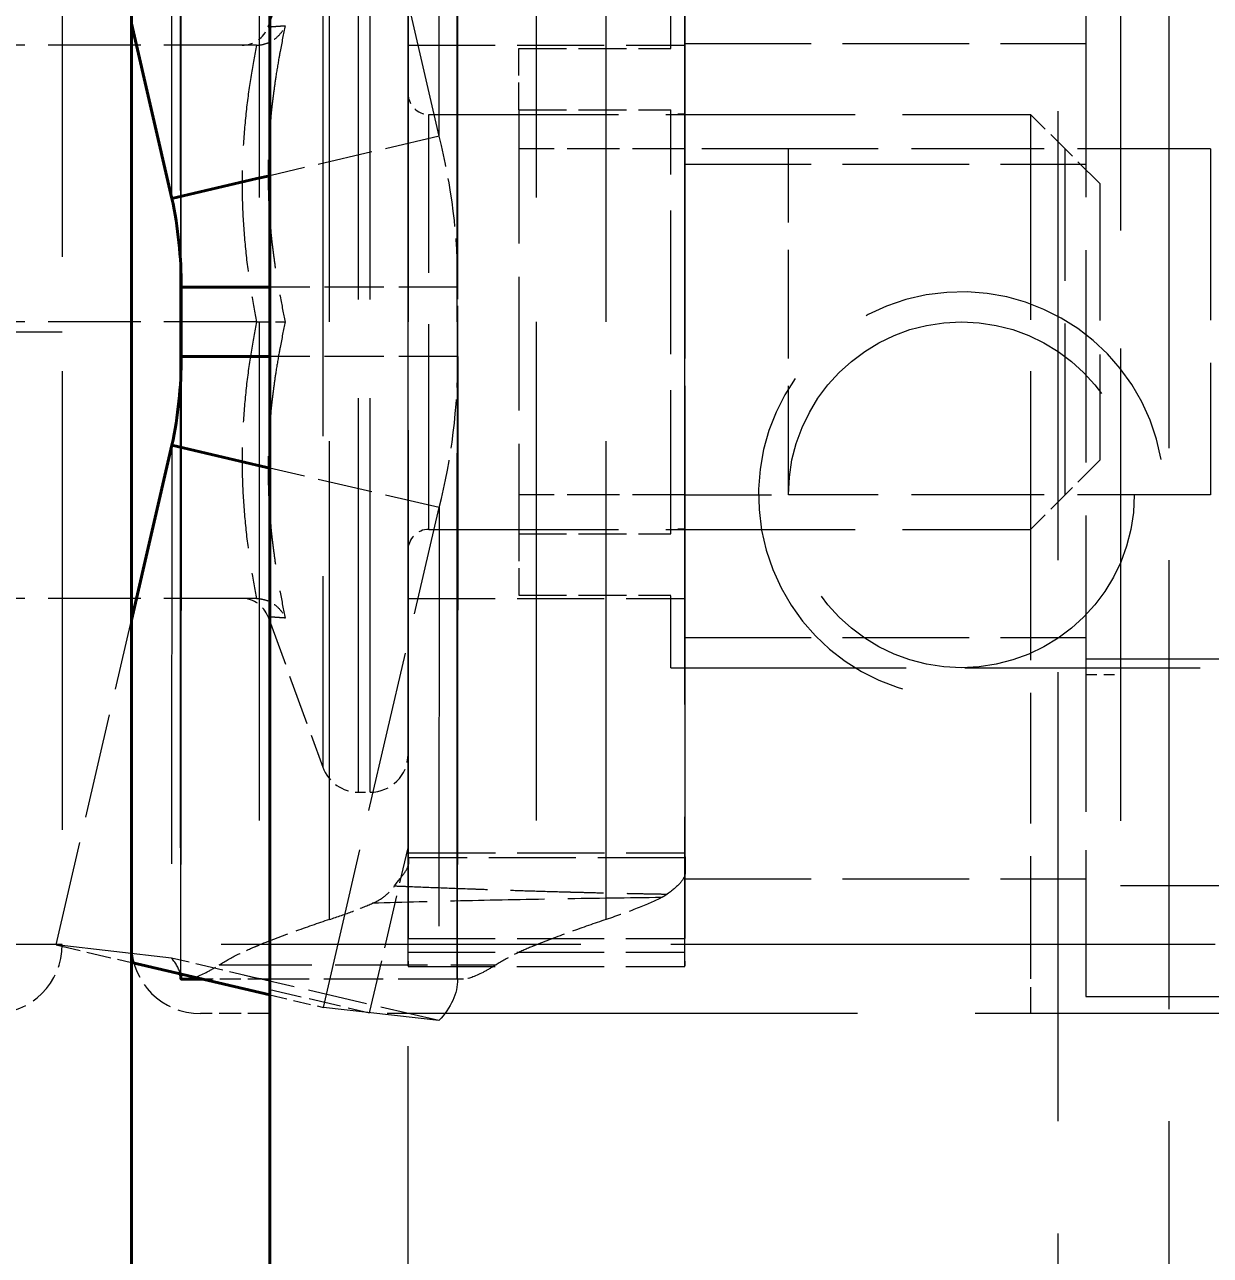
# Model space of a CAD drawing. Header units: millimetres. Extents: x 0 to 2523, y 0 to 1782.
# Drawn here: x 459.06 to 476.21, y 1041.48 to 1059.27 of the extents above; entities that cross this region are included whole.
import ezdxf

# ---------------------------------------------------------------- set-up
doc = ezdxf.new("R2010")
doc.units = ezdxf.units.MM
doc.header["$LTSCALE"] = 3
doc.linetypes.add('DASHED', pattern=[0.2067, 0.1654, -0.0413])
for name, color, linetype, lineweight in [('가려진 것(ISO)', 2, 'DASHED', 18), ('가려진 좁은 것(ISO)', 2, 'DASHED', 18), ('가시적인 것(ISO)', 3, 'Continuous', 40), ('가시적인 좁은 것(ISO)', 3, 'Continuous', 35), ('치수(ISO)', 2, 'Continuous', 25)]:
    doc.layers.add(name, color=color, linetype=linetype, lineweight=lineweight)
doc.styles.add('치수 텍스트_PSTEK_POSCO', font='isocp.shx')
doc.dimstyles.new('치수_PSTEK_POSCO', dxfattribs={"dimscale": 3, "dimtxt": 2.5, "dimasz": 1.5, "dimexe": 1, "dimexo": 1.5, "dimgap": 1, "dimtad": 1, "dimrnd": 1e-08, "dimdsep": 46, "dimtxsty": '치수 텍스트_PSTEK_POSCO', "dimcen": 0.09, "dimdle": 10, "dimclrd": 7, "dimclre": 7, "dimclrt": 2, "dimadec": 1, "dimazin": 2, "dimtfac": 1, "dimtmove": 0, "dimatfit": 3, "dimfxl": 0, "dimtolj": 1, "dimlwd": -1, "dimlwe": -1, "dimarcsym": 0})

# ---------------------------------------------------------------- blocks, each defined once
blk = doc.blocks.new('*D110')
at = {"layer": 'Defpoints', "color": 0}
for p in [(267.606, 1247.048), (267.606, 1184.973), (515.606, 1001.973)]:
    blk.add_point(p, dxfattribs=at)
at = {"layer": '치수(ISO)', "color": 7}
for p, q in [((267.606, 1189.473), (267.606, 1250.048)), ((515.606, 1006.473), (515.606, 1250.048)), ((511.106, 1247.048), (272.106, 1247.048))]:
    blk.add_line(p, q, dxfattribs=at)
for points in [[(272.106, 1247.798), (272.106, 1246.298), (267.606, 1247.048)], [(511.106, 1247.798), (511.106, 1246.298), (515.606, 1247.048)]]:
    blk.add_solid(points, dxfattribs=at)
at = {"layer": '치수(ISO)', "color": 2, "insert": (384.385, 1253.799), "char_height": 7.5, "attachment_point": 4, "style": '치수 텍스트_PSTEK_POSCO'}
blk.add_mtext('\\A1;248', dxfattribs=at)

msp = doc.modelspace()

# ---------------------------------------------------------------- linework, layer by layer
at = {"layer": '가려진 것(ISO)', "ltscale": 12.982798}
msp.add_line((464.6056, 546.9732), (464.6056, 1182.9732), dxfattribs=at)
at = {"layer": '가려진 것(ISO)', "ltscale": 13.080328}
for p, q in [((474.0056, 572.9732), (474.0056, 1156.9732)), ((475.6056, 1156.9732), (475.6056, 572.9732))]:
    msp.add_line(p, q, dxfattribs=at)
at = {"layer": '가려진 것(ISO)', "ltscale": 13.3619}
msp.add_line((459.6056, 1103.9732), (459.6056, 1045.9732), dxfattribs=at)
at = {"layer": '가려진 것(ISO)', "ltscale": 4.708343}
for p, q in [((465.0553, 1057.6585), (463.3823, 1064.8826)), ((463.3823, 1045.0637), (465.0553, 1052.2878))]:
    msp.add_line(p, q, dxfattribs=at)
at = {"layer": '가려진 것(ISO)', "ltscale": 15.320109}
for p, q in [((461.3133, 1064.4732), (461.3133, 1045.4732)), ((465.3139, 1064.4732), (465.3139, 1045.4732))]:
    msp.add_line(p, q, dxfattribs=at)
at = {"layer": '가려진 것(ISO)', "ltscale": 14.79346}
for p, q in [((461.3277, 1055.4775), (461.3209, 1064.4722)), ((465.3277, 1055.4805), (465.3209, 1064.4753)), ((461.3209, 1045.4742), (461.3277, 1054.4689)), ((465.3209, 1045.4711), (465.3277, 1054.4659))]:
    msp.add_line(p, q, dxfattribs=at)
at = {"layer": '가려진 것(ISO)', "ltscale": 6.327119}
msp.add_line((468.6056, 1063.9732), (468.6056, 1058.9969), dxfattribs=at)
at = {"layer": '가려진 것(ISO)', "ltscale": 13.763361}
msp.add_line((474.9056, 1063.1232), (474.9056, 1046.8232), dxfattribs=at)
at = {"layer": '가려진 것(ISO)', "ltscale": 12.853812}
msp.add_line((468.6107, 1047.0025), (468.6107, 1062.9438), dxfattribs=at)
at = {"layer": '가려진 것(ISO)', "ltscale": 12.64015}
msp.add_line((464.6101, 1047.135), (464.6101, 1062.8113), dxfattribs=at)
at = {"layer": '가려진 것(ISO)', "ltscale": 1.469374}
for p, q in [((462.5823, 1059.2364), (463.3739, 1061.4113)), ((462.5823, 1050.71), (463.3739, 1048.5351))]:
    msp.add_line(p, q, dxfattribs=at)
at = {"layer": '가려진 것(ISO)', "ltscale": 2.095026}
for p, q in [((468.4056, 1058.9232), (468.4056, 1059.9732)), ((468.4056, 1049.9732), (468.4056, 1051.0232))]:
    msp.add_line(p, q, dxfattribs=at)
at = {"layer": '가려진 것(ISO)', "ltscale": 6.187803}
msp.add_line((474.4056, 1059.8463), (474.4056, 1050.1001), dxfattribs=at)
at = {"layer": '가려진 것(ISO)', "ltscale": 2.698482}
msp.add_line((462.4133, 1058.9732), (458.1629, 1058.9732), dxfattribs=at)
at = {"layer": '가려진 것(ISO)', "ltscale": 5.079091}
for p, q in [((464.6039, 1058.9732), (464.6039, 1050.9732)), ((464.6073, 1050.9732), (464.6073, 1058.9732)), ((468.6039, 1058.9732), (468.6039, 1050.9732)), ((468.6073, 1050.9732), (468.6073, 1058.9732))]:
    msp.add_line(p, q, dxfattribs=at)
at = {"layer": '가려진 것(ISO)', "ltscale": 5.079092}
for p, q in [((464.6073, 1058.9732), (464.6039, 1058.9732)), ((464.6039, 1050.9732), (464.6073, 1050.9732))]:
    msp.add_line(p, q, dxfattribs=at)
at = {"layer": '가려진 것(ISO)', "ltscale": 2.539495}
for p, q in [((464.6073, 1058.9732), (468.6073, 1058.9732)), ((464.6073, 1050.9732), (468.6073, 1050.9732)), ((464.6053, 1045.6566), (468.6053, 1045.6566))]:
    msp.add_line(p, q, dxfattribs=at)
at = {"layer": '가려진 것(ISO)', "ltscale": 3.682313}
for p, q in [((468.6056, 1058.9969), (474.4056, 1058.9969)), ((468.6056, 1057.2533), (474.4056, 1057.2533)), ((468.6056, 1050.4113), (474.4056, 1050.4113)), ((468.6056, 1046.9227), (474.4056, 1046.9227))]:
    msp.add_line(p, q, dxfattribs=at)
at = {"layer": '가려진 것(ISO)', "ltscale": 2.476006}
for p, q in [((468.6056, 1058.9969), (468.6056, 1057.2533)), ((468.6056, 1050.4113), (468.6056, 1046.9227))]:
    msp.add_line(p, q, dxfattribs=at)
at = {"layer": '가려진 것(ISO)', "ltscale": 1.396677}
for p, q in [((466.2056, 1058.9232), (468.4056, 1058.9232)), ((466.2056, 1058.0387), (468.4056, 1058.0387)), ((466.2056, 1051.9077), (468.4056, 1051.9077)), ((466.2056, 1051.0232), (468.4056, 1051.0232))]:
    msp.add_line(p, q, dxfattribs=at)
at = {"layer": '가려진 것(ISO)', "ltscale": 0.796132}
for p, q in [((466.2056, 1058.0387), (466.2056, 1058.9232)), ((466.2056, 1051.9077), (466.2056, 1051.0232))]:
    msp.add_line(p, q, dxfattribs=at)
at = {"layer": '가려진 것(ISO)', "ltscale": 5.52352}
for p, q in [((464.9056, 1057.9732), (473.6056, 1057.9732)), ((464.9056, 1051.9732), (473.6056, 1051.9732))]:
    msp.add_line(p, q, dxfattribs=at)
at = {"layer": '가려진 것(ISO)', "ltscale": 3.892509}
msp.add_line((466.2056, 1058.0387), (466.2056, 1051.9077), dxfattribs=at)
at = {"layer": '가려진 것(ISO)', "ltscale": 4.190152}
msp.add_line((468.4056, 1051.9077), (468.4056, 1058.0387), dxfattribs=at)
at = {"layer": '가려진 것(ISO)', "ltscale": 5.983681}
msp.add_line((473.6056, 1057.9732), (473.6056, 1051.9732), dxfattribs=at)
at = {"layer": '가려진 것(ISO)', "ltscale": 0.897783}
for p, q in [((474.6056, 1056.9732), (473.6056, 1057.9732)), ((474.6056, 1052.9732), (473.6056, 1051.9732))]:
    msp.add_line(p, q, dxfattribs=at)
at = {"layer": '가려진 것(ISO)', "ltscale": 1.609971}
for p, q in [((465.0553, 1057.6585), (462.6056, 1057.0865)), ((465.0553, 1052.2878), (462.6056, 1052.8599))]:
    msp.add_line(p, q, dxfattribs=at)
at = {"layer": '가려진 것(ISO)', "ltscale": 1.525278}
for p, q in [((468.6082, 1057.4732), (466.2056, 1057.4732)), ((468.6082, 1052.4732), (466.2056, 1052.4732))]:
    msp.add_line(p, q, dxfattribs=at)
at = {"layer": '가려진 것(ISO)', "ltscale": 3.809293}
for p, q in [((468.6082, 1057.4732), (468.6107, 1057.4732)), ((468.6107, 1052.4732), (468.6082, 1052.4732))]:
    msp.add_line(p, q, dxfattribs=at)
at = {"layer": '가려진 것(ISO)', "ltscale": 3.174394}
for p, q in [((468.6082, 1052.4732), (468.6082, 1057.4732)), ((468.6107, 1052.4732), (468.6107, 1057.4732)), ((470.1056, 1052.4732), (470.1056, 1057.4732))]:
    msp.add_line(p, q, dxfattribs=at)
at = {"layer": '가려진 것(ISO)', "ltscale": 2.520347}
for p, q in [((470.1056, 1057.4732), (468.6107, 1057.4732)), ((468.6107, 1052.4732), (470.1056, 1052.4732))]:
    msp.add_line(p, q, dxfattribs=at)
at = {"layer": '가려진 것(ISO)', "ltscale": 3.872783}
for p, q in [((476.2056, 1057.4732), (470.1056, 1057.4732)), ((476.2056, 1052.4732), (470.1056, 1052.4732))]:
    msp.add_line(p, q, dxfattribs=at)
at = {"layer": '가려진 것(ISO)', "ltscale": 4.986384}
msp.add_line((476.2056, 1057.4732), (476.2056, 1052.4732), dxfattribs=at)
at = {"layer": '가려진 것(ISO)', "ltscale": 5.086114}
msp.add_line((468.6056, 1050.4113), (468.6056, 1057.2533), dxfattribs=at)
at = {"layer": '가려진 것(ISO)', "ltscale": 3.989087}
msp.add_line((474.6056, 1056.9732), (474.6056, 1052.9732), dxfattribs=at)
at = {"layer": '가려진 것(ISO)', "ltscale": 1.728174}
for p, q in [((465.3277, 1055.4732), (462.6056, 1055.4732)), ((465.3277, 1054.4732), (462.6056, 1054.4732))]:
    msp.add_line(p, q, dxfattribs=at)
at = {"layer": '가려진 것(ISO)', "ltscale": 0.634799}
for p, q in [((465.3277, 1054.4732), (465.3277, 1055.4732)), ((462.6056, 1044.9732), (461.6056, 1044.9732))]:
    msp.add_line(p, q, dxfattribs=at)
at = {"layer": '가려진 것(ISO)', "ltscale": 2.698431}
msp.add_line((462.4132, 1054.9732), (458.1629, 1054.9732), dxfattribs=at)
at = {"layer": '가려진 것(ISO)', "ltscale": 11.288502}
msp.add_line((459.6056, 1054.8232), (445.6056, 1054.8232), dxfattribs=at)
at = {"layer": '가려진 것(ISO)', "ltscale": 2.698487}
msp.add_line((462.4133, 1050.9732), (458.1629, 1050.9732), dxfattribs=at)
at = {"layer": '가려진 것(ISO)', "ltscale": 3.059768}
msp.add_line((459.5184, 1045.9661), (460.6056, 1050.6608), dxfattribs=at)
at = {"layer": '가려진 것(ISO)', "ltscale": 9.837123}
for p, q in [((474.4056, 1050.1001), (486.6056, 1050.1001)), ((474.4056, 1045.2232), (486.6056, 1045.2232))]:
    msp.add_line(p, q, dxfattribs=at)
at = {"layer": '가려진 것(ISO)', "ltscale": 4.455295}
msp.add_line((474.4056, 1050.1001), (474.4056, 1045.2232), dxfattribs=at)
at = {"layer": '가려진 것(ISO)', "ltscale": 6.856808}
msp.add_line((468.4056, 1049.9732), (479.2056, 1049.9732), dxfattribs=at)
at = {"layer": '가려진 것(ISO)', "ltscale": 0.317349}
msp.add_line((474.4056, 1049.8732), (474.9056, 1049.8732), dxfattribs=at)
at = {"layer": '가려진 것(ISO)', "ltscale": 0.104586}
msp.add_line((463.8907, 1048.1732), (464.0556, 1048.1732), dxfattribs=at)
at = {"layer": '가려진 것(ISO)', "ltscale": 12.659248}
msp.add_line((474.9056, 1046.8232), (490.6056, 1046.8232), dxfattribs=at)
at = {"layer": '가려진 것(ISO)', "ltscale": 0.714475}
msp.add_line((459.5184, 1045.9661), (460.6056, 1045.7122), dxfattribs=at)
at = {"layer": '가려진 것(ISO)', "ltscale": 10.630617}
for p, q in [((461.1858, 1045.7741), (459.5184, 1045.9661)), ((465.0497, 1044.8718), (463.3823, 1045.0637))]:
    msp.add_line(p, q, dxfattribs=at)
at = {"layer": '가려진 것(ISO)', "ltscale": 0.808278}
msp.add_line((462.4157, 1045.4869), (461.1858, 1045.7741), dxfattribs=at)
at = {"layer": '가려진 것(ISO)', "ltscale": 7.548428}
msp.add_line((461.3133, 1045.4732), (461.3184, 1045.4732), dxfattribs=at)
at = {"layer": '가려진 것(ISO)', "ltscale": 0.612689}
msp.add_line((462.5942, 1045.4732), (461.629, 1045.4732), dxfattribs=at)
at = {"layer": '가려진 것(ISO)', "ltscale": 1.731117}
for p, q in [((465.0497, 1044.8718), (462.4157, 1045.4869)), ((465.3209, 1045.4732), (462.5942, 1045.4732))]:
    msp.add_line(p, q, dxfattribs=at)
at = {"layer": '가려진 것(ISO)', "ltscale": 0.44848}
msp.add_line((465.408, 1045.4732), (465.3209, 1045.4732), dxfattribs=at)
at = {"layer": '가려진 것(ISO)', "ltscale": 0.510403}
msp.add_line((462.6056, 1045.2451), (463.3823, 1045.0637), dxfattribs=at)
at = {"layer": '가려진 것(ISO)', "ltscale": 13.707466}
msp.add_line((479.6056, 1044.9732), (462.6056, 1044.9732), dxfattribs=at)
at = {"layer": '가려진 것(ISO)', "ltscale": 12.665669}
msp.add_circle((472.6056, 1052.4732), 2.5, dxfattribs=at)
at = {"layer": '가려진 것(ISO)', "ltscale": 0.31017}
for centre, start, end in [((462.2064, 1059.3732), 270, 340), ((462.2064, 1050.5732), 20, 90)]:
    msp.add_arc(centre, 0.4, start, end, dxfattribs=at)
at = {"layer": '가려진 것(ISO)', "ltscale": 0.299089}
for centre, start, end in [((464.9056, 1058.2732), 180, 270), ((464.9056, 1051.6732), 90, 180)]:
    msp.add_arc(centre, 0.3, start, end, dxfattribs=at)
at = {"layer": '가려진 것(ISO)', "ltscale": 11.144523}
msp.add_arc((472.6056, 1052.4732), 2.933, 10, 280, dxfattribs=at)
at = {"layer": '가려진 것(ISO)', "ltscale": 0.548413}
msp.add_arc((464.0556, 1048.7232), 0.55, 270, 0, dxfattribs=at)
at = {"layer": '가려진 것(ISO)', "ltscale": 0.426521}
msp.add_arc((463.8907, 1048.7232), 0.55, 200, 270, dxfattribs=at)
at = {"layer": '가려진 것(ISO)', "ltscale": 0.997197}
for centre, start, end in [((458.6056, 1045.9732), 270, 0), ((461.6056, 1045.9732), 180, 270)]:
    msp.add_arc(centre, 1, start, end, dxfattribs=at)
at = {"layer": '가려진 것(ISO)', "ltscale": 13.117392}
for centre, major_axis, start_param, end_param in [((464.6058, 1054.9732), (0, 9.5), 0.2864656, 2.855127), ((468.6058, 1054.9732), (0, -9.5), 3.4280582, 5.9967196)]:
    msp.add_ellipse(centre, major_axis=major_axis, ratio=0.0004255, start_param=start_param, end_param=end_param, dxfattribs=at)
at = {"layer": '가려진 것(ISO)', "ltscale": 3.154497}
for centre, start_param in [((464.6086, 1032.265), 0.0725483), ((468.6086, 1032.265), 0.0725482)]:
    msp.add_ellipse(centre, major_axis=(0, 15), ratio=0.0004255, start_param=start_param, end_param=0.4037923, dxfattribs=at)
at = {"layer": '가려진 것(ISO)', "ltscale": 2.19112}
for centre in [(464.6053, 1050.6566), (468.6053, 1050.6566)]:
    msp.add_ellipse(centre, major_axis=(0, -5), ratio=0.0004255, start_param=5.9967196, end_param=6.6869776, dxfattribs=at)
at = {"layer": '가려진 것(ISO)', "ltscale": 0.356764}
msp.add_open_spline([(462.4133, 1058.9732), (462.4539, 1058.9732), (462.4941, 1058.9791), (462.5749, 1059.0025), (462.6145, 1059.0208), (462.6918, 1059.0698), (462.728, 1059.1018), (462.7877, 1059.1727), (462.8115, 1059.2114), (462.8293, 1059.253), (462.8297, 1059.2538), (462.83, 1059.2547)], degree=3, knots=[0.000007253, 0.000007253, 0.000007253, 0.000007253, 0.012182988, 0.012182988, 0.025541036, 0.025541036, 0.040859243, 0.040859243, 0.055840117, 0.055840117, 0.056151409, 0.056151409, 0.056151409, 0.056151409], dxfattribs=at)
at = {"layer": '가려진 것(ISO)', "ltscale": 1.41808}
for points in [[(465.3277, 1055.4732), (465.3278, 1056.2086), (465.2359, 1056.9439), (465.0553, 1057.6585)], [(465.0553, 1052.2878), (465.2359, 1053.0025), (465.3278, 1053.7378), (465.3277, 1054.4732)]]:
    msp.add_open_spline(points, degree=3, dxfattribs=at)
at = {"layer": '가려진 것(ISO)', "ltscale": 0.356819}
msp.add_open_spline([(462.4132, 1054.9732), (462.4537, 1054.9732), (462.4939, 1054.9732), (462.5747, 1054.9732), (462.6145, 1054.9732), (462.6918, 1054.9732), (462.728, 1054.9732), (462.7877, 1054.9732), (462.8115, 1054.9732), (462.8293, 1054.9732), (462.8297, 1054.9732), (462.83, 1054.9732)], degree=3, knots=[-0.056055776, -0.056055776, -0.056055776, -0.056055776, -0.043849048, -0.043849048, -0.030415241, -0.030415241, -0.015046721, -0.015046721, 0, 0, 0.000314742, 0.000314742, 0.000314742, 0.000314742], dxfattribs=at)
at = {"layer": '가려진 것(ISO)', "ltscale": 0.356759}
msp.add_open_spline([(462.4133, 1050.9732), (462.4539, 1050.9732), (462.494, 1050.9672), (462.5748, 1050.9439), (462.6145, 1050.9256), (462.6918, 1050.8766), (462.728, 1050.8446), (462.7877, 1050.7737), (462.8115, 1050.735), (462.8293, 1050.6934), (462.8297, 1050.6926), (462.83, 1050.6917)], degree=3, knots=[-0.056046371, -0.056046371, -0.056046371, -0.056046371, -0.043826559, -0.043826559, -0.030415995, -0.030415995, -0.015038694, -0.015038694, 0, 0, 0.000312487, 0.000312487, 0.000312487, 0.000312487], dxfattribs=at)
at = {"layer": '가려진 것(ISO)', "ltscale": 2.873697}
msp.add_open_spline([(464.6082, 1047.2256), (464.6084, 1047.2727), (464.6087, 1047.2933), (464.609, 1047.2969), (464.6092, 1047.3006), (464.6094, 1047.2873), (464.6097, 1047.2419), (464.6098, 1047.216), (464.61, 1047.1796), (464.6101, 1047.1353)], degree=3, knots=[0, 0, 0, 0, 0.3890197, 0.3890197, 0.3890197, 0.7780394, 0.7780394, 0.7780394, 1, 1, 1, 1], dxfattribs=at)
at = {"layer": '가려진 것(ISO)', "ltscale": 2.541035}
msp.add_open_spline([(464.6091, 1047.2975), (465.9422, 1047.2971), (467.2755, 1047.297), (468.609, 1047.297)], degree=3, dxfattribs=at)
at = {"layer": '가려진 것(ISO)', "ltscale": 3.790577}
msp.add_open_spline([(468.6082, 1047.2256), (468.6086, 1047.2977), (468.609, 1047.3152), (468.6099, 1047.2408), (468.6103, 1047.1489), (468.6107, 1047.0029)], degree=3, knots=[-0.59728772, -0.59728772, -0.59728772, -0.59728772, -0.29865558, -0.29865558, -0.00008864, -0.00008864, -0.00008864, -0.00008864], dxfattribs=at)
at = {"layer": '가려진 것(ISO)', "ltscale": 0.923971}
msp.add_open_spline([(464.4111, 1046.8195), (464.4644, 1046.8934), (464.5145, 1046.9531), (464.5898, 1047.0584), (464.6102, 1047.0998), (464.6101, 1047.1353)], degree=3, knots=[-0.15257167, -0.15257167, -0.15257167, -0.15257167, -0.07857682, -0.07857682, -0.000001, -0.000001, -0.000001, -0.000001], dxfattribs=at)
at = {"layer": '가려진 것(ISO)', "ltscale": 1.041271}
msp.add_open_spline([(468.6107, 1047.0029), (468.6108, 1046.9628), (468.589, 1046.9182), (468.5027, 1046.8184), (468.4382, 1046.7633), (468.3538, 1046.7011)], degree=3, knots=[0.00008865, 0.00008865, 0.00008865, 0.00008865, 0.0820562, 0.0820562, 0.16423317, 0.16423317, 0.16423317, 0.16423317], dxfattribs=at)
at = {"layer": '가려진 것(ISO)', "ltscale": 0.580681}
msp.add_open_spline([(464.0931, 1046.5679), (464.1592, 1046.5967), (464.2186, 1046.6318), (464.2716, 1046.6736), (464.3245, 1046.7154), (464.371, 1046.764), (464.4111, 1046.8195)], degree=3, knots=[0, 0, 0, 0, 0.5, 0.5, 0.5, 1, 1, 1, 1], dxfattribs=at)
at = {"layer": '가려진 것(ISO)', "ltscale": 0.156232}
msp.add_open_spline([(468.3538, 1046.7011), (468.3412, 1046.6917), (468.3281, 1046.6829), (468.3008, 1046.6662), (468.2867, 1046.6584), (468.2721, 1046.651)], degree=3, knots=[0.000001, 0.000001, 0.000001, 0.000001, 0.01231331, 0.01231331, 0.024625646, 0.024625646, 0.024625646, 0.024625646], dxfattribs=at)
at = {"layer": '가려진 것(ISO)', "ltscale": 0.746983}
msp.add_open_spline([(463.4683, 1046.3337), (463.5869, 1046.3731), (463.6992, 1046.4125), (463.8038, 1046.4517), (463.9085, 1046.4909), (464.0054, 1046.5298), (464.0931, 1046.5679)], degree=3, knots=[0, 0, 0, 0, 0.5, 0.5, 0.5, 1, 1, 1, 1], dxfattribs=at)
at = {"layer": '가려진 것(ISO)', "ltscale": 1.033177}
msp.add_open_spline([(468.2721, 1046.651), (468.1743, 1046.6018), (468.0563, 1046.5499), (467.7864, 1046.4434), (467.6356, 1046.3891), (467.4689, 1046.3337)], degree=3, knots=[0.000001, 0.000001, 0.000001, 0.000001, 0.08245258, 0.08245258, 0.16282276, 0.16282276, 0.16282276, 0.16282276], dxfattribs=at)
at = {"layer": '가려진 것(ISO)', "ltscale": 1.037947}
for points, knots in [([(463.4683, 1046.3337), (463.2987, 1046.2774), (463.1295, 1046.2186), (462.7917, 1046.096), (462.6232, 1046.0322), (462.4551, 1045.9658)], [-0.16348865, -0.16348865, -0.16348865, -0.16348865, -0.08174478, -0.08174478, -0.000001, -0.000001, -0.000001, -0.000001]), ([(467.4689, 1046.3337), (467.2994, 1046.2774), (467.1301, 1046.2186), (466.7923, 1046.096), (466.6238, 1046.0322), (466.4557, 1045.9658)], [-0.16348834, -0.16348834, -0.16348834, -0.16348834, -0.08174464, -0.08174464, -0.000001, -0.000001, -0.000001, -0.000001])]:
    msp.add_open_spline(points, degree=3, knots=knots, dxfattribs=at)
at = {"layer": '가려진 것(ISO)', "ltscale": 0.690919}
msp.add_open_spline([(461.8769, 1045.6794), (461.9602, 1045.7324), (462.0508, 1045.7828), (462.1476, 1045.8305), (462.2253, 1045.8688), (462.3068, 1045.9054), (462.3917, 1045.9403), (462.4126, 1045.9489), (462.4338, 1045.9574), (462.4551, 1045.9658)], degree=3, knots=[0, 0, 0, 0, 0.5, 0.5, 0.5, 0.9010945, 0.9010945, 0.9010945, 1, 1, 1, 1], dxfattribs=at)
at = {"layer": '가려진 것(ISO)', "ltscale": 0.690815}
msp.add_open_spline([(466.4557, 1045.9658), (466.4347, 1045.9576), (466.4139, 1045.9492), (466.3932, 1045.9407), (466.308, 1045.9056), (466.2261, 1045.8689), (466.1482, 1045.8305), (466.0515, 1045.7827), (465.9608, 1045.7324), (465.8776, 1045.6794)], degree=3, knots=[0, 0, 0, 0, 0.0974908, 0.0974908, 0.0974908, 0.5, 0.5, 0.5, 1, 1, 1, 1], dxfattribs=at)
at = {"layer": '가려진 것(ISO)', "ltscale": 1.263882}
msp.add_open_spline([(461.3124, 1045.5471), (461.2953, 1045.6199), (461.2529, 1045.6941), (461.1858, 1045.7741)], degree=3, dxfattribs=at)
at = {"layer": '가려진 것(ISO)', "ltscale": 0.917635}
msp.add_open_spline([(461.4073, 1045.4732), (461.4715, 1045.4747), (461.5656, 1045.505), (461.7461, 1045.5993), (461.8094, 1045.6366), (461.8769, 1045.6794)], degree=3, knots=[-3.84910613, -3.84910613, -3.84910613, -3.84910613, -3.75506018, -3.75506018, -3.71143601, -3.71143601, -3.71143601, -3.71143601], dxfattribs=at)
at = {"layer": '가려진 것(ISO)', "ltscale": 0.917664}
msp.add_open_spline([(465.8776, 1045.6794), (465.8101, 1045.6366), (465.7467, 1045.5994), (465.5663, 1045.505), (465.4721, 1045.4747), (465.408, 1045.4732)], degree=3, knots=[3.71149206, 3.71149206, 3.71149206, 3.71149206, 3.75511823, 3.75511823, 3.84916664, 3.84916664, 3.84916664, 3.84916664], dxfattribs=at)
at = {"layer": '가려진 것(ISO)', "ltscale": 1.787673}
msp.add_open_spline([(462.2433, 1045.5272), (462.4712, 1045.4739), (462.545, 1045.4735), (462.5942, 1045.4732), (462.5942, 1045.4732), (462.5942, 1045.4732)], degree=3, knots=[0, 0, 0, 0, 0.27958637, 0.27958637, 0.28082374, 0.28082374, 0.28082374, 0.28082374], dxfattribs=at)
at = {"layer": '가려진 것(ISO)', "ltscale": 2.048363}
msp.add_open_spline([(465.3209, 1045.4732), (465.3214, 1045.2658), (465.2299, 1045.0584), (465.0497, 1044.8718)], degree=3, dxfattribs=at)
at = {"layer": '가려진 좁은 것(ISO)', "ltscale": 12.363597}
msp.add_line((473.6056, 1103.9732), (473.6056, 1057.9732), dxfattribs=at)
at = {"layer": '가려진 좁은 것(ISO)', "ltscale": 12.197012}
for p, q in [((465.0553, 1057.6585), (465.0497, 1065.0746)), ((461.1914, 1056.7562), (461.1858, 1064.1723)), ((461.1914, 1053.1902), (461.1858, 1045.7741)), ((465.0553, 1052.2878), (465.0497, 1044.8718))]:
    msp.add_line(p, q, dxfattribs=at)
at = {"layer": '가려진 좁은 것(ISO)', "ltscale": 15.320109}
for p, q in [((461.3133, 1064.4732), (461.3133, 1045.4732)), ((461.3175, 1064.4732), (461.3175, 1045.4732)), ((465.3139, 1064.4732), (465.3139, 1045.4732)), ((465.3175, 1045.4732), (465.3175, 1064.4732)), ((465.3184, 1064.4732), (465.3184, 1045.4732))]:
    msp.add_line(p, q, dxfattribs=at)
at = {"layer": '가려진 좁은 것(ISO)', "ltscale": 5.47371}
for p, q in [((461.3184, 1055.8107), (461.3184, 1064.4323)), ((461.3184, 1045.5141), (461.3184, 1054.1356))]:
    msp.add_line(p, q, dxfattribs=at)
at = {"layer": '가려진 좁은 것(ISO)', "ltscale": 14.79346}
for p, q in [((461.3277, 1055.4775), (461.3209, 1064.4722)), ((461.3277, 1054.4689), (461.3209, 1045.4742))]:
    msp.add_line(p, q, dxfattribs=at)
at = {"layer": '가려진 좁은 것(ISO)', "ltscale": 14.802096}
for p, q in [((465.3277, 1055.4732), (465.3209, 1064.4732)), ((465.3277, 1054.4732), (465.3209, 1045.4732))]:
    msp.add_line(p, q, dxfattribs=at)
at = {"layer": '가려진 좁은 것(ISO)', "ltscale": 14.525633}
msp.add_line((462.4551, 1063.9805), (462.4551, 1045.9658), dxfattribs=at)
at = {"layer": '가려진 좁은 것(ISO)', "ltscale": 14.52563}
msp.add_line((466.4557, 1063.9805), (466.4557, 1045.9658), dxfattribs=at)
at = {"layer": '가려진 좁은 것(ISO)', "ltscale": 13.932404}
msp.add_line((463.4683, 1046.3337), (463.4683, 1063.6127), dxfattribs=at)
at = {"layer": '가려진 좁은 것(ISO)', "ltscale": 13.932405}
msp.add_line((467.4689, 1046.3337), (467.4689, 1063.6127), dxfattribs=at)
at = {"layer": '가려진 좁은 것(ISO)', "ltscale": 12.853303}
msp.add_line((468.6107, 1047.0029), (468.6107, 1062.9435), dxfattribs=at)
at = {"layer": '가려진 좁은 것(ISO)', "ltscale": 12.639679}
msp.add_line((464.6101, 1047.1353), (464.6101, 1062.8111), dxfattribs=at)
at = {"layer": '가려진 좁은 것(ISO)', "ltscale": 11.483541}
for p, q in [((463.8907, 1048.1732), (463.8907, 1061.7732)), ((464.0556, 1048.1732), (464.0556, 1061.7732))]:
    msp.add_line(p, q, dxfattribs=at)
at = {"layer": '가려진 좁은 것(ISO)', "ltscale": 16.308598}
msp.add_line((463.3739, 1061.4113), (463.3739, 1048.5351), dxfattribs=at)
at = {"layer": '가려진 좁은 것(ISO)', "ltscale": 2.476006}
msp.add_line((468.6076, 1057.2533), (468.609, 1058.9969), dxfattribs=at)
at = {"layer": '가려진 좁은 것(ISO)', "ltscale": 0.000980327}
msp.add_line((468.6056, 1058.1392), (468.6073, 1058.1392), dxfattribs=at)
at = {"layer": '가려진 좁은 것(ISO)', "ltscale": 5.983681}
msp.add_line((464.9056, 1051.9732), (464.9056, 1057.9732), dxfattribs=at)
at = {"layer": '가려진 좁은 것(ISO)', "ltscale": 0.12796}
for p, q in [((468.6073, 1057.9755), (468.4056, 1057.9753)), ((468.4056, 1051.971), (468.6073, 1051.9709))]:
    msp.add_line(p, q, dxfattribs=at)
at = {"layer": '가려진 좁은 것(ISO)', "ltscale": 0.125799}
for p, q in [((468.4056, 1057.971), (468.6039, 1057.9709)), ((468.6039, 1051.9755), (468.4056, 1051.9753))]:
    msp.add_line(p, q, dxfattribs=at)
at = {"layer": '가려진 좁은 것(ISO)', "ltscale": 4.986384}
msp.add_line((474.1056, 1052.4732), (474.1056, 1057.4732), dxfattribs=at)
at = {"layer": '가려진 좁은 것(ISO)', "ltscale": 3.809293}
msp.add_line((473.6056, 1051.9732), (473.6056, 1045.9732), dxfattribs=at)
at = {"layer": '가려진 좁은 것(ISO)', "ltscale": 1.553127}
msp.add_line((464.0493, 1044.987), (464.6056, 1047.3693), dxfattribs=at)
at = {"layer": '가려진 좁은 것(ISO)', "ltscale": 2.539495}
for p, q in [((468.6082, 1047.2256), (464.6082, 1047.2256)), ((464.6061, 1046.0587), (468.6061, 1046.0587)), ((464.6047, 1045.8603), (468.6047, 1045.8603))]:
    msp.add_line(p, q, dxfattribs=at)
at = {"layer": '가려진 좁은 것(ISO)', "ltscale": 11.821292}
msp.add_line((459.6056, 1045.9732), (445.6056, 1045.9732), dxfattribs=at)
at = {"layer": '가려진 좁은 것(ISO)', "ltscale": 10.482181}
msp.add_line((473.6056, 1045.9732), (460.6056, 1045.9732), dxfattribs=at)
at = {"layer": '가려진 좁은 것(ISO)', "ltscale": 0.997197}
msp.add_line((473.6056, 1045.9732), (473.6056, 1044.9732), dxfattribs=at)
at = {"layer": '가려진 좁은 것(ISO)', "ltscale": 6.980978}
msp.add_line((480.6056, 1045.9732), (473.6056, 1045.9732), dxfattribs=at)
at = {"layer": '가려진 좁은 것(ISO)', "ltscale": 2.698427}
msp.add_line((461.8769, 1045.6794), (465.8776, 1045.6794), dxfattribs=at)
at = {"layer": '가려진 좁은 것(ISO)', "ltscale": 0.940741}
msp.add_line((462.6056, 1045.3213), (464.0493, 1044.987), dxfattribs=at)
at = {"layer": '가려진 좁은 것(ISO)', "ltscale": 3.615856}
msp.add_ellipse((468.6056, 1054.9732), major_axis=(0, 9), ratio=0.0004255, start_param=5.175884, end_param=5.808698, dxfattribs=at)
at = {"layer": '가려진 좁은 것(ISO)', "ltscale": 4.085482}
for start_param, end_param in [(5.6396842, 6.9266864), (2.4980915, 3.7850938)]:
    msp.add_ellipse((468.6056, 1054.9732), major_axis=(0, 5), ratio=0.0004255, start_param=start_param, end_param=end_param, dxfattribs=at)
at = {"layer": '가려진 좁은 것(ISO)', "ltscale": 2.167323}
msp.add_ellipse((468.6056, 1054.9732), major_axis=(0, -5.1), ratio=0.0004255, start_param=2.4723854, end_param=3.1417595, dxfattribs=at)
at = {"layer": '가려진 좁은 것(ISO)', "ltscale": 0.667734}
msp.add_ellipse((468.6056, 1054.9732), major_axis=(0, -5.1), ratio=0.0004255, start_param=2.0342914, end_param=2.2405413, dxfattribs=at)
at = {"layer": '가려진 좁은 것(ISO)', "ltscale": 4.081878}
msp.add_ellipse((468.6056, 1054.9732), major_axis=(0, 5), ratio=0.0004255, start_param=0.9278627, end_param=2.2137299, dxfattribs=at)
at = {"layer": '가려진 좁은 것(ISO)', "ltscale": 4.089082}
msp.add_ellipse((468.6056, 1054.9732), major_axis=(0, 5), ratio=0.0004255, start_param=4.0683208, end_param=5.3564572, dxfattribs=at)
at = {"layer": '가려진 좁은 것(ISO)', "ltscale": 15.938072}
msp.add_open_spline([(464.6056, 1061.2232), (464.6056, 1061.2232), (464.6056, 1061.2232), (464.6056, 1061.2233), (464.6056, 1061.2233), (464.6056, 1061.2234), (464.6056, 1061.2235), (464.6056, 1061.2237), (464.6056, 1061.2239), (464.6056, 1061.2241), (464.6056, 1061.2242), (464.6056, 1061.2247), (464.6056, 1061.225), (464.6056, 1061.2255), (464.6056, 1061.2257), (464.6056, 1061.2263), (464.6056, 1061.2266), (464.6056, 1061.2277), (464.6056, 1061.2282), (464.6056, 1061.229), (464.6056, 1061.2293), (464.6056, 1061.2299), (464.6055, 1061.2299), (464.6055, 1061.2289), (464.6055, 1061.227), (464.6054, 1061.2201), (464.6054, 1061.2132), (464.6053, 1061.1937), (464.6052, 1061.1812), (464.6052, 1061.1509), (464.6051, 1061.1332), (464.605, 1061.0936), (464.605, 1061.0718), (464.6049, 1061.0284), (464.6049, 1061.0055), (464.6048, 1060.9553), (464.6048, 1060.9279), (464.6047, 1060.8687), (464.6047, 1060.8369), (464.6046, 1060.7692), (464.6045, 1060.7332), (464.6045, 1060.6574), (464.6044, 1060.6176), (464.6044, 1060.5347), (464.6043, 1060.4916), (464.6043, 1060.403), (464.6042, 1060.3574), (464.6042, 1060.2645), (464.6041, 1060.2173), (464.6041, 1060.1319), (464.6041, 1060.0922), (464.604, 1060.0094), (464.604, 1059.9664), (464.6039, 1059.8773), (464.6039, 1059.8313), (464.6039, 1059.7367), (464.6038, 1059.6881), (464.6038, 1059.5891), (464.6038, 1059.5386), (464.6037, 1059.4362), (464.6037, 1059.3844), (464.6037, 1059.2801), (464.6036, 1059.2276), (464.6036, 1059.1229), (464.6036, 1059.0707), (464.6035, 1058.9432), (464.6035, 1058.8621), (464.6035, 1058.6927), (464.6034, 1058.6045), (464.6034, 1058.4247), (464.6033, 1058.3332), (464.6033, 1058.1514), (464.6033, 1058.0612), (464.6032, 1057.8657), (464.6032, 1057.7532), (464.6032, 1057.5214), (464.6031, 1057.4021), (464.6031, 1057.1579), (464.6031, 1057.0331), (464.603, 1056.7797), (464.603, 1056.6511), (464.603, 1056.3918), (464.603, 1056.2611), (464.603, 1055.9993), (464.603, 1055.8683), (464.6029, 1055.6077), (464.6029, 1055.4782), (464.6029, 1055.2226), (464.6029, 1055.0965), (464.6029, 1054.9732), (464.6029, 1054.8499), (464.6029, 1054.7238), (464.6029, 1054.4682), (464.6029, 1054.3387), (464.603, 1054.0781), (464.603, 1053.9471), (464.603, 1053.6853), (464.603, 1053.5545), (464.603, 1053.2953), (464.603, 1053.1667), (464.6031, 1052.9133), (464.6031, 1052.7885), (464.6031, 1052.5443), (464.6032, 1052.425), (464.6032, 1052.1931), (464.6032, 1052.0807), (464.6033, 1051.8852), (464.6033, 1051.795), (464.6033, 1051.6132), (464.6034, 1051.5217), (464.6034, 1051.3419), (464.6035, 1051.2537), (464.6035, 1051.0843), (464.6035, 1051.0032), (464.6036, 1050.8757), (464.6036, 1050.8234), (464.6036, 1050.7187), (464.6037, 1050.6663), (464.6037, 1050.562), (464.6037, 1050.5102), (464.6038, 1050.4078), (464.6038, 1050.3573), (464.6038, 1050.2583), (464.6039, 1050.2097), (464.6039, 1050.1151), (464.6039, 1050.0691), (464.604, 1049.98), (464.604, 1049.937), (464.6041, 1049.8542), (464.6041, 1049.8145), (464.6041, 1049.7291), (464.6042, 1049.6818), (464.6042, 1049.589), (464.6043, 1049.5434), (464.6043, 1049.4547), (464.6044, 1049.4117), (464.6044, 1049.3288), (464.6045, 1049.289), (464.6045, 1049.2132), (464.6046, 1049.1772), (464.6047, 1049.1094), (464.6047, 1049.0776), (464.6048, 1049.0185), (464.6048, 1048.9911), (464.6049, 1048.9409), (464.6049, 1048.918), (464.605, 1048.8746), (464.605, 1048.8528), (464.6051, 1048.8132), (464.6052, 1048.7954), (464.6052, 1048.7652), (464.6053, 1048.7526), (464.6054, 1048.7332), (464.6054, 1048.7263), (464.6055, 1048.7194), (464.6055, 1048.7175), (464.6055, 1048.7165), (464.6056, 1048.7165), (464.6056, 1048.7171), (464.6056, 1048.7173), (464.6056, 1048.7182), (464.6056, 1048.7187), (464.6056, 1048.7198), (464.6056, 1048.7201), (464.6056, 1048.7207), (464.6056, 1048.7209), (464.6056, 1048.7214), (464.6056, 1048.7217), (464.6056, 1048.7222), (464.6056, 1048.7223), (464.6056, 1048.7225), (464.6056, 1048.7226), (464.6056, 1048.7229), (464.6056, 1048.723), (464.6056, 1048.7231), (464.6056, 1048.7231), (464.6056, 1048.7231), (464.6056, 1048.7232), (464.6056, 1048.7232)], degree=3, knots=[2.7682585, 2.7682585, 2.7682585, 2.7682585, 2.7682654, 2.7682654, 2.7682736, 2.7682736, 2.768302, 2.768302, 2.768405, 2.768405, 2.7685079, 2.7685079, 2.7691488, 2.7691488, 2.7697897, 2.7697897, 2.7710714, 2.7710714, 2.7753516, 2.7753516, 2.7796319, 2.7796319, 2.7881924, 2.7881924, 2.8053134, 2.8053134, 2.8334237, 2.8334237, 2.861534, 2.861534, 2.8896444, 2.8896444, 2.9177547, 2.9177547, 2.9432586, 2.9432586, 2.9687626, 2.9687626, 2.9942666, 2.9942666, 3.0197705, 3.0197705, 3.0452745, 3.0452745, 3.0707784, 3.0707784, 3.0962824, 3.0962824, 3.1217864, 3.1217864, 3.142083, 3.142083, 3.1623796, 3.1623796, 3.1826762, 3.1826762, 3.2029728, 3.2029728, 3.2232694, 3.2232694, 3.243566, 3.243566, 3.2638626, 3.2638626, 3.2841593, 3.2841593, 3.3139229, 3.3139229, 3.3436866, 3.3436866, 3.3734502, 3.3734502, 3.4032139, 3.4032139, 3.4402162, 3.4402162, 3.4772185, 3.4772185, 3.5142208, 3.5142208, 3.5512231, 3.5512231, 3.5882254, 3.5882254, 3.6252277, 3.6252277, 3.66223, 3.66223, 3.6992323, 3.6992323, 3.6992323, 3.7362346, 3.7362346, 3.7732369, 3.7732369, 3.8102392, 3.8102392, 3.8472415, 3.8472415, 3.8842438, 3.8842438, 3.9212461, 3.9212461, 3.9582484, 3.9582484, 3.9952507, 3.9952507, 4.0250143, 4.0250143, 4.054778, 4.054778, 4.0845417, 4.0845417, 4.1143053, 4.1143053, 4.1346019, 4.1346019, 4.1548985, 4.1548985, 4.1751951, 4.1751951, 4.1954918, 4.1954918, 4.2157884, 4.2157884, 4.236085, 4.236085, 4.2563816, 4.2563816, 4.2766782, 4.2766782, 4.3021822, 4.3021822, 4.3276861, 4.3276861, 4.3531901, 4.3531901, 4.378694, 4.378694, 4.404198, 4.404198, 4.429702, 4.429702, 4.4552059, 4.4552059, 4.4807099, 4.4807099, 4.5088202, 4.5088202, 4.5369305, 4.5369305, 4.5650409, 4.5650409, 4.5931512, 4.5931512, 4.6102722, 4.6102722, 4.6188327, 4.6188327, 4.6231129, 4.6231129, 4.6273932, 4.6273932, 4.6286749, 4.6286749, 4.6293158, 4.6293158, 4.6299566, 4.6299566, 4.6300596, 4.6300596, 4.6301625, 4.6301625, 4.6301909, 4.6301909, 4.6301992, 4.6301992, 4.6302061, 4.6302061, 4.6302061, 4.6302061], dxfattribs=at)
at = {"layer": '가려진 좁은 것(ISO)', "ltscale": 1.579512}
for points, knots in [([(462.5823, 1059.2364), (462.5823, 1059.2364), (462.5857, 1059.2367), (462.5927, 1059.2373), (462.5944, 1059.2374), (462.5963, 1059.2376), (462.5985, 1059.2377), (462.6051, 1059.2383), (462.6139, 1059.2391), (462.6249, 1059.2399), (462.6317, 1059.2405), (462.6395, 1059.2411), (462.6479, 1059.2418), (462.657, 1059.2425), (462.6669, 1059.2432), (462.6776, 1059.2441), (462.6929, 1059.2452), (462.7097, 1059.2465), (462.7278, 1059.2478), (462.7338, 1059.2482), (462.74, 1059.2486), (462.7463, 1059.2491), (462.7721, 1059.2509), (462.8001, 1059.2528), (462.83, 1059.2547)], [0, 0, 0, 0, 0.20094998, 0.20094998, 0.20094998, 0.25, 0.25, 0.25, 0.40333094, 0.40333094, 0.40333094, 0.5, 0.5, 0.5, 0.60292444, 0.60292444, 0.60292444, 0.75, 0.75, 0.75, 0.7988985, 0.7988985, 0.7988985, 0.99999466, 0.99999466, 0.99999466, 0.99999466]), ([(462.83, 1050.6917), (462.7997, 1050.6936), (462.7715, 1050.6955), (462.7456, 1050.6973), (462.7393, 1050.6978), (462.733, 1050.6982), (462.7269, 1050.6987), (462.7087, 1050.7), (462.6919, 1050.7012), (462.6766, 1050.7024), (462.666, 1050.7032), (462.6562, 1050.704), (462.6472, 1050.7047), (462.6387, 1050.7053), (462.6311, 1050.7059), (462.6242, 1050.7065), (462.6135, 1050.7074), (462.6048, 1050.7081), (462.5982, 1050.7087), (462.5961, 1050.7088), (462.5942, 1050.709), (462.5925, 1050.7091), (462.5857, 1050.7097), (462.5823, 1050.71), (462.5823, 1050.71)], [0.00000535, 0.00000535, 0.00000535, 0.00000535, 0.20052293, 0.20052293, 0.20052293, 0.25, 0.25, 0.25, 0.39734023, 0.39734023, 0.39734023, 0.5, 0.5, 0.5, 0.59717741, 0.59717741, 0.59717741, 0.75, 0.75, 0.75, 0.79938724, 0.79938724, 0.79938724, 1, 1, 1, 1])]:
    msp.add_open_spline(points, degree=3, knots=knots, dxfattribs=at)
at = {"layer": '가려진 좁은 것(ISO)', "ltscale": 3.159124}
for points, knots in [([(462.83, 1059.2547), (462.8052, 1059.1381), (462.7801, 1059.0136), (462.7555, 1058.8801), (462.7507, 1058.854), (462.7459, 1058.8276), (462.7412, 1058.8009), (462.7244, 1058.7063), (462.708, 1058.6074), (462.6925, 1058.5051), (462.6811, 1058.43), (462.6703, 1058.3531), (462.6602, 1058.2749), (462.6515, 1058.2077), (462.6433, 1058.1395), (462.6358, 1058.0705), (462.6227, 1057.9496), (462.6116, 1057.8262), (462.603, 1057.7012), (462.6006, 1057.6666), (462.5984, 1057.6319), (462.5964, 1057.5971), (462.5871, 1057.4343), (462.5823, 1057.2694), (462.5823, 1057.1048), (462.5823, 1056.9401), (462.5871, 1056.7757), (462.5964, 1056.6137), (462.5984, 1056.579), (462.6006, 1056.5445), (462.603, 1056.5101), (462.6116, 1056.3858), (462.6227, 1056.2633), (462.6358, 1056.1435), (462.6433, 1056.0751), (462.6515, 1056.0075), (462.6602, 1055.941), (462.6703, 1055.8636), (462.6811, 1055.7875), (462.6925, 1055.7133), (462.708, 1055.6122), (462.7244, 1055.5144), (462.7412, 1055.4211), (462.7459, 1055.3946), (462.7507, 1055.3686), (462.7555, 1055.3429), (462.7801, 1055.211), (462.8052, 1055.0882), (462.83, 1054.9732)], [0.00000232, 0.00000232, 0.00000232, 0.00000232, 0.10460482, 0.10460482, 0.10460482, 0.125, 0.125, 0.125, 0.19708955, 0.19708955, 0.19708955, 0.25, 0.25, 0.25, 0.29543023, 0.29543023, 0.29543023, 0.375, 0.375, 0.375, 0.39704146, 0.39704146, 0.39704146, 0.5, 0.5, 0.5, 0.60295854, 0.60295854, 0.60295854, 0.625, 0.625, 0.625, 0.70456977, 0.70456977, 0.70456977, 0.75, 0.75, 0.75, 0.80291045, 0.80291045, 0.80291045, 0.875, 0.875, 0.875, 0.89539518, 0.89539518, 0.89539518, 0.99999751, 0.99999751, 0.99999751, 0.99999751]), ([(462.83, 1054.9732), (462.8052, 1054.8582), (462.7801, 1054.7354), (462.7555, 1054.6035), (462.7507, 1054.5778), (462.7459, 1054.5517), (462.7412, 1054.5253), (462.7244, 1054.432), (462.708, 1054.3342), (462.6925, 1054.2331), (462.6811, 1054.1589), (462.6703, 1054.0828), (462.6602, 1054.0053), (462.6515, 1053.9388), (462.6433, 1053.8713), (462.6358, 1053.8029), (462.6227, 1053.6831), (462.6116, 1053.5606), (462.603, 1053.4363), (462.6006, 1053.4019), (462.5984, 1053.3673), (462.5964, 1053.3327), (462.5871, 1053.1707), (462.5823, 1053.0063), (462.5823, 1052.8416), (462.5823, 1052.6769), (462.5871, 1052.5121), (462.5964, 1052.3493), (462.5984, 1052.3145), (462.6006, 1052.2798), (462.603, 1052.2451), (462.6116, 1052.1202), (462.6227, 1051.9968), (462.6358, 1051.8759), (462.6433, 1051.8069), (462.6515, 1051.7387), (462.6602, 1051.6715), (462.6703, 1051.5933), (462.6811, 1051.5164), (462.6925, 1051.4413), (462.708, 1051.339), (462.7244, 1051.2401), (462.7412, 1051.1455), (462.7459, 1051.1188), (462.7507, 1051.0924), (462.7555, 1051.0663), (462.7801, 1050.9327), (462.8052, 1050.8082), (462.83, 1050.6917)], [0.00000249, 0.00000249, 0.00000249, 0.00000249, 0.10460482, 0.10460482, 0.10460482, 0.125, 0.125, 0.125, 0.19708955, 0.19708955, 0.19708955, 0.25, 0.25, 0.25, 0.29543023, 0.29543023, 0.29543023, 0.375, 0.375, 0.375, 0.39704146, 0.39704146, 0.39704146, 0.5, 0.5, 0.5, 0.60295854, 0.60295854, 0.60295854, 0.625, 0.625, 0.625, 0.70456977, 0.70456977, 0.70456977, 0.75, 0.75, 0.75, 0.80291045, 0.80291045, 0.80291045, 0.875, 0.875, 0.875, 0.89539518, 0.89539518, 0.89539518, 0.99999769, 0.99999769, 0.99999769, 0.99999769])]:
    msp.add_open_spline(points, degree=3, knots=knots, dxfattribs=at)
at = {"layer": '가려진 좁은 것(ISO)', "ltscale": 2.94755}
msp.add_open_spline([(462.4133, 1058.9732), (462.3867, 1058.8369), (462.3607, 1058.6922), (462.3361, 1058.5372), (462.3115, 1058.3823), (462.2882, 1058.2171), (462.2687, 1058.0463), (462.2492, 1057.8754), (462.2335, 1057.6989), (462.2228, 1057.5191), (462.2121, 1057.3393), (462.2064, 1057.1562), (462.2064, 1056.9732), (462.2064, 1056.7902), (462.2121, 1056.6071), (462.2228, 1056.4273), (462.2335, 1056.2475), (462.2492, 1056.071), (462.2687, 1055.9001), (462.2882, 1055.7292), (462.3115, 1055.5641), (462.3361, 1055.4091), (462.3607, 1055.2542), (462.3866, 1055.1095), (462.4132, 1054.9732)], degree=3, knots=[0, 0, 0, 0, 0.125, 0.125, 0.125, 0.25, 0.25, 0.25, 0.375, 0.375, 0.375, 0.5, 0.5, 0.5, 0.625, 0.625, 0.625, 0.75, 0.75, 0.75, 0.875, 0.875, 0.875, 1, 1, 1, 1], dxfattribs=at)
at = {"layer": '가려진 좁은 것(ISO)', "ltscale": 2.947551}
msp.add_open_spline([(462.4132, 1054.9732), (462.3866, 1054.8369), (462.3607, 1054.6922), (462.3361, 1054.5372), (462.3115, 1054.3823), (462.2882, 1054.2171), (462.2687, 1054.0463), (462.2492, 1053.8754), (462.2335, 1053.6989), (462.2228, 1053.5191), (462.2121, 1053.3393), (462.2064, 1053.1562), (462.2064, 1052.9732), (462.2064, 1052.7902), (462.2121, 1052.6071), (462.2228, 1052.4273), (462.2335, 1052.2475), (462.2492, 1052.071), (462.2687, 1051.9001), (462.2882, 1051.7292), (462.3115, 1051.5641), (462.3361, 1051.4091), (462.3607, 1051.2542), (462.3867, 1051.1094), (462.4133, 1050.9732)], degree=3, knots=[0, 0, 0, 0, 0.125, 0.125, 0.125, 0.25, 0.25, 0.25, 0.375, 0.375, 0.375, 0.5, 0.5, 0.5, 0.625, 0.625, 0.625, 0.75, 0.75, 0.75, 0.875, 0.875, 0.875, 1, 1, 1, 1], dxfattribs=at)
at = {"layer": '가려진 좁은 것(ISO)', "ltscale": 2.707696}
msp.add_open_spline([(464.4111, 1046.8195), (464.4782, 1046.8168), (464.5455, 1046.8142), (464.6129, 1046.8115), (464.7689, 1046.8054), (464.9256, 1046.7992), (465.083, 1046.7932), (465.2383, 1046.7873), (465.3944, 1046.7814), (465.5511, 1046.7758), (465.5962, 1046.7741), (465.6413, 1046.7725), (465.6865, 1046.7709), (465.7962, 1046.767), (465.9063, 1046.7632), (466.0168, 1046.7596), (466.1652, 1046.7546), (466.3145, 1046.7498), (466.4645, 1046.7453), (466.5981, 1046.7413), (466.7324, 1046.7374), (466.8675, 1046.7337), (466.9106, 1046.7325), (466.9539, 1046.7314), (466.9972, 1046.7302), (467.0714, 1046.7283), (467.1459, 1046.7264), (467.2206, 1046.7246), (467.3243, 1046.722), (467.4284, 1046.7196), (467.5329, 1046.7172), (467.6255, 1046.7152), (467.7184, 1046.7132), (467.8117, 1046.7113), (467.8947, 1046.7096), (467.978, 1046.7079), (468.0616, 1046.7063), (468.1363, 1046.7049), (468.2113, 1046.7036), (468.2864, 1046.7022), (468.3088, 1046.7018), (468.3313, 1046.7015), (468.3538, 1046.7011)], degree=3, knots=[0, 0, 0, 0, 0.0532858, 0.0532858, 0.0532858, 0.1766136, 0.1766136, 0.1766136, 0.2983371, 0.2983371, 0.2983371, 0.3333333, 0.3333333, 0.3333333, 0.4182823, 0.4182823, 0.4182823, 0.5324802, 0.5324802, 0.5324802, 0.6341594, 0.6341594, 0.6341594, 0.6666667, 0.6666667, 0.6666667, 0.7223421, 0.7223421, 0.7223421, 0.7996501, 0.7996501, 0.7996501, 0.8681126, 0.8681126, 0.8681126, 0.9291059, 0.9291059, 0.9291059, 0.9836748, 0.9836748, 0.9836748, 1, 1, 1, 1], dxfattribs=at)
at = {"layer": '가려진 좁은 것(ISO)', "ltscale": 2.734044}
msp.add_open_spline([(468.2721, 1046.651), (467.7887, 1046.6454), (467.3121, 1046.6388), (466.8419, 1046.631), (466.3718, 1046.6233), (465.9081, 1046.6143), (465.4501, 1046.6038), (464.9921, 1046.5934), (464.5396, 1046.5814), (464.0931, 1046.5679)], degree=3, knots=[0, 0, 0, 0, 0.3333333, 0.3333333, 0.3333333, 0.6666667, 0.6666667, 0.6666667, 1, 1, 1, 1], dxfattribs=at)
at = {"layer": '가시적인 것(ISO)'}
for p, q in [((460.6056, 1184.9732), (460.6056, 544.9732)), ((462.6056, 544.9732), (462.6056, 1184.9732)), ((461.1914, 1056.7562), (460.6056, 1059.2856)), ((462.4213, 1057.0434), (461.1914, 1056.7562)), ((462.6056, 1057.0865), (462.4213, 1057.0434)), ((462.601, 1055.4732), (461.3277, 1055.4732)), ((461.3277, 1054.4732), (461.3277, 1055.4732)), ((462.6056, 1055.4732), (462.601, 1055.4732)), ((462.601, 1054.4732), (461.3277, 1054.4732)), ((462.6056, 1054.4732), (462.601, 1054.4732)), ((460.6056, 1050.6608), (461.1914, 1053.1902)), ((462.4213, 1052.9029), (461.1914, 1053.1902)), ((462.6056, 1052.8599), (462.4213, 1052.9029)), ((460.6056, 1045.7122), (462.6056, 1045.2451)), ((461.3184, 1045.4732), (461.3209, 1045.4732)), ((461.629, 1045.4732), (461.3209, 1045.4732))]:
    msp.add_line(p, q, dxfattribs=at)
for points in [[(461.3277, 1055.4732), (461.3277, 1055.9043), (461.2817, 1056.3355), (461.1914, 1056.7562)], [(461.1914, 1053.1902), (461.2817, 1053.6109), (461.3277, 1054.0421), (461.3277, 1054.4732)], [(461.3209, 1045.4732), (461.321, 1045.4978), (461.3182, 1045.5224), (461.3124, 1045.5471)]]:
    msp.add_open_spline(points, degree=3, dxfattribs=at)
at = {"layer": '가시적인 좁은 것(ISO)'}
for p, q in [((461.3184, 1054.1356), (461.3184, 1055.8107)), ((461.3184, 1045.4732), (461.3184, 1045.5141))]:
    msp.add_line(p, q, dxfattribs=at)

# ---------------------------------------------------------------- dimensions: what is measured, and where the dimension line sits
at = {"layer": '치수(ISO)', "color": 7}
dim = msp.add_linear_dim(base=(267.6056, 1247.0479), p1=(515.6056, 1001.9732), p2=(267.6056, 1184.9732), angle=180, dimstyle='치수_PSTEK_POSCO', override={"dimdec": 2, "dimtp": 0, "dimtm": 0, "dimtdec": 2, "dimtofl": 0, "dimatfit": 1}, dxfattribs=at)
dim.commit()
dim.dimension.update_dxf_attribs({"geometry": '*D110', "text_midpoint": (391.6056, 1247.0479), "dimtype": 160})

doc.saveas('drawing.dxf')
